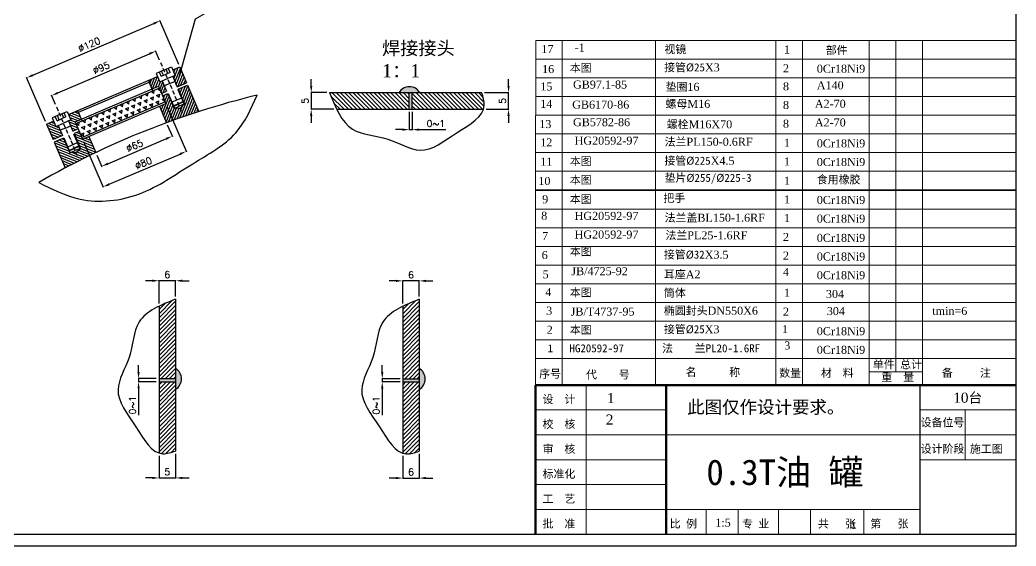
# Model space of a CAD drawing. Header units: millimetres. Extents: x 10463 to 340417, y -2500 to 186291.
# Drawn here: x 12532 to 15489, y -2500 to -937 of the extents above; entities that cross this region are included whole.
import ezdxf

# ---------------------------------------------------------------- set-up
doc = ezdxf.new("R2010")
doc.units = ezdxf.units.MM
doc.linetypes.add('ACAD_ISO10W100', pattern=[18, 12, -3, 0, -3])
doc.layers.add('图层5', color=10, linetype='ACAD_ISO10W100')
for name, color, linetype, lineweight in [('标注', 3, 'Continuous', 13), ('标注层', 3, 'Continuous', 15), ('细线层', 2, 'Continuous', 15), ('螺纹细实线层', 2, 'Continuous', 15), ('轮廓线层', 7, 'Continuous', 60)]:
    doc.layers.add(name, color=color, linetype=linetype, lineweight=lineweight)
doc.styles.get("Standard").update_dxf_attribs({"font": 'txt.shx'})
doc.styles.add('T数字', font='TIMES.TTF', dxfattribs={"height": 30})
doc.styles.add('工程图式样', font='SIMFANG.TTF', dxfattribs={"height": 15})
doc.dimstyles.new('ISO-25', dxfattribs={"dimtxt": 20, "dimasz": 20, "dimexe": 1.25, "dimexo": 8, "dimgap": 8, "dimtad": 1, "dimtxsty": 'Standard', "dimcen": 2.5, "dimadec": 0, "dimazin": 0, "dimtfac": 1, "dimtmove": 0, "dimatfit": 3, "dimfxl": 0, "dimarcsym": 0})

# ---------------------------------------------------------------- blocks, each defined once
blk = doc.blocks.new('*D80')
at = {"color": 0, "lineweight": -2}
for p, q in [((12946.5, -1056.1), (12934.7, -1028.5)), ((12644.6, -1153.8), (12916.8, -1037.5)), ((12637.5, -1188.2), (12625.7, -1160.5))]:
    blk.add_line(p, q, dxfattribs=at)
at = {"color": 0}
for points in [[(12915.5, -1034.4), (12918.1, -1040.6), (12935.2, -1029.6)], [(12643.3, -1150.8), (12645.9, -1156.9), (12626.2, -1161.7)]]:
    blk.add_solid(points, dxfattribs=at)
at = {"layer": 'Defpoints', "color": 0}
for p in [(12935.2, -1029.6), (12949.7, -1063.4), (12640.6, -1195.5)]:
    blk.add_point(p, dxfattribs=at)
at = {"color": 0, "insert": (12773.6, -1079.1), "char_height": 20, "attachment_point": 5, "rotation": 23.1393}
blk.add_mtext('%%c95', dxfattribs=at)
blk = doc.blocks.new('*D81')
at = {"color": 0, "lineweight": -2}
for p, q in [((13003.5, -1069.3), (12947.6, -938.5)), ((12570.7, -1101), (12929.7, -947.6)), ((12607.8, -1238.8), (12551.8, -1107.7))]:
    blk.add_line(p, q, dxfattribs=at)
at = {"color": 0}
for points in [[(12928.4, -944.5), (12931, -950.6), (12948.1, -939.7)], [(12569.4, -1097.9), (12572, -1104), (12552.3, -1108.8)]]:
    blk.add_solid(points, dxfattribs=at)
at = {"layer": 'Defpoints', "color": 0}
for p in [(12948.1, -939.7), (13006.6, -1076.7), (12610.9, -1246.1)]:
    blk.add_point(p, dxfattribs=at)
at = {"color": 0, "insert": (12737.8, -1010), "char_height": 20, "attachment_point": 5, "rotation": 23.1393}
blk.add_mtext('%%c120', dxfattribs=at)
blk = doc.blocks.new('*D82')
at = {"color": 0, "lineweight": -2}
for p, q in [((12969.7, -1248.4), (12984.7, -1283.4)), ((12793.3, -1363.9), (12965.8, -1290.2)), ((12760.6, -1338.2), (12775.4, -1372.9))]:
    blk.add_line(p, q, dxfattribs=at)
at = {"color": 0}
for points in [[(12964.5, -1287.1), (12967.1, -1293.2), (12984.2, -1282.3)], [(12792, -1360.8), (12794.6, -1366.9), (12774.9, -1371.7)]]:
    blk.add_solid(points, dxfattribs=at)
at = {"layer": 'Defpoints', "color": 0}
for p in [(12966.5, -1241), (12984.2, -1282.3), (12757.5, -1330.8)]:
    blk.add_point(p, dxfattribs=at)
at = {"color": 0, "insert": (12872.5, -1310.5), "char_height": 20, "attachment_point": 5, "rotation": 23.1393}
blk.add_mtext('%%c65', dxfattribs=at)
blk = doc.blocks.new('*D83')
at = {"color": 0, "lineweight": -2}
for p, q in [((12969.7, -1196), (13026.3, -1328.6)), ((12721.3, -1298.4), (12779.3, -1434.1)), ((12797.2, -1425.1), (13007.4, -1335.3))]:
    blk.add_line(p, q, dxfattribs=at)
at = {"color": 0}
for points in [[(13006.1, -1332.2), (13008.7, -1338.4), (13025.8, -1327.4)], [(12795.9, -1422.1), (12798.5, -1428.2), (12778.8, -1433)]]:
    blk.add_solid(points, dxfattribs=at)
at = {"layer": 'Defpoints', "color": 0}
for p in [(12966.5, -1188.7), (12718.1, -1291), (13025.8, -1327.4)]:
    blk.add_point(p, dxfattribs=at)
at = {"color": 0, "insert": (12898.9, -1362.1), "char_height": 20, "attachment_point": 5, "rotation": 23.1393}
blk.add_mtext('%%c80', dxfattribs=at)
blk = doc.blocks.new('*D84')
at = {"color": 0, "lineweight": -2}
for p, q in [((13607.7, -1982.8), (13607.7, -1962.8)), ((13660.4, -2002.8), (13606.4, -2002.8)), ((13607.7, -2002.8), (13607.7, -2012)), ((13660.4, -2012), (13606.4, -2012)), ((13607.7, -2032), (13607.7, -2111.3))]:
    blk.add_line(p, q, dxfattribs=at)
at = {"color": 0}
for points in [[(13604.3, -1982.8), (13611, -1982.8), (13607.7, -2002.8)], [(13604.3, -2032), (13611, -2032), (13607.7, -2012)]]:
    blk.add_solid(points, dxfattribs=at)
at = {"layer": 'Defpoints', "color": 0}
for p in [(13668.4, -2002.8), (13607.7, -2012), (13668.4, -2012)]:
    blk.add_point(p, dxfattribs=at)
at = {"color": 0, "insert": (13589.7, -2081.7), "char_height": 20, "attachment_point": 5, "rotation": 90}
blk.add_mtext('0~1', dxfattribs=at)
blk = doc.blocks.new('*D85')
at = {"color": 0, "lineweight": -2}
for p, q in [((13668.4, -2231.8), (13668.4, -2299)), ((13717.6, -2225.9), (13717.6, -2299)), ((13648.4, -2297.8), (13628.4, -2297.8)), ((13668.4, -2297.8), (13717.6, -2297.8)), ((13737.6, -2297.8), (13757.6, -2297.8))]:
    blk.add_line(p, q, dxfattribs=at)
at = {"color": 0}
for points in [[(13648.4, -2294.4), (13648.4, -2301.1), (13668.4, -2297.8)], [(13737.6, -2294.4), (13737.6, -2301.1), (13717.6, -2297.8)]]:
    blk.add_solid(points, dxfattribs=at)
at = {"layer": 'Defpoints', "color": 0}
for p in [(13668.4, -2223.8), (13717.6, -2217.9), (13717.6, -2297.8)]:
    blk.add_point(p, dxfattribs=at)
at = {"color": 0, "insert": (13693, -2279.8), "char_height": 20, "attachment_point": 5}
blk.add_mtext('6', dxfattribs=at)
blk = doc.blocks.new('*D86')
at = {"color": 0, "lineweight": -2}
for p, q in [((13648.4, -1712.1), (13628.4, -1712.1)), ((13668.4, -1779.7), (13668.4, -1710.8)), ((13717.6, -1712.1), (13668.4, -1712.1)), ((13717.6, -1758.8), (13717.6, -1710.8)), ((13737.6, -1712.1), (13757.6, -1712.1))]:
    blk.add_line(p, q, dxfattribs=at)
at = {"color": 0}
for points in [[(13648.4, -1708.7), (13648.4, -1715.4), (13668.4, -1712.1)], [(13737.6, -1708.7), (13737.6, -1715.4), (13717.6, -1712.1)]]:
    blk.add_solid(points, dxfattribs=at)
at = {"layer": 'Defpoints', "color": 0}
for p in [(13668.4, -1712.1), (13717.6, -1766.8), (13668.4, -1787.7)]:
    blk.add_point(p, dxfattribs=at)
at = {"color": 0, "insert": (13693, -1694.1), "char_height": 20, "attachment_point": 5}
blk.add_mtext('6', dxfattribs=at)
blk = doc.blocks.new('*D89')
at = {"color": 0, "lineweight": -2}
for p, q in [((12925.1, -1711.6), (12905.1, -1711.6)), ((12945.1, -1779.2), (12945.1, -1710.4)), ((12994.4, -1711.6), (12945.1, -1711.6)), ((12994.4, -1758.3), (12994.4, -1710.4)), ((13014.4, -1711.6), (13034.4, -1711.6))]:
    blk.add_line(p, q, dxfattribs=at)
at = {"color": 0}
for points in [[(12925.1, -1708.3), (12925.1, -1715), (12945.1, -1711.6)], [(13014.4, -1708.3), (13014.4, -1715), (12994.4, -1711.6)]]:
    blk.add_solid(points, dxfattribs=at)
at = {"layer": 'Defpoints', "color": 0}
for p in [(12945.1, -1711.6), (12994.4, -1766.3), (12945.1, -1787.2)]:
    blk.add_point(p, dxfattribs=at)
at = {"color": 0, "insert": (12969.7, -1693.6), "char_height": 20, "attachment_point": 5}
blk.add_mtext('6', dxfattribs=at)
blk = doc.blocks.new('*D88')
at = {"color": 0, "lineweight": -2}
for p, q in [((12945.1, -2231.4), (12945.1, -2298.6)), ((12994.4, -2225.5), (12994.4, -2298.6)), ((12925.1, -2297.4), (12905.1, -2297.4)), ((12945.1, -2297.4), (12994.4, -2297.4)), ((13014.4, -2297.4), (13034.4, -2297.4))]:
    blk.add_line(p, q, dxfattribs=at)
at = {"color": 0}
for points in [[(12925.1, -2294), (12925.1, -2300.7), (12945.1, -2297.4)], [(13014.4, -2294), (13014.4, -2300.7), (12994.4, -2297.4)]]:
    blk.add_solid(points, dxfattribs=at)
at = {"layer": 'Defpoints', "color": 0}
for p in [(12994.4, -2217.5), (12945.1, -2223.4), (12994.4, -2297.4)]:
    blk.add_point(p, dxfattribs=at)
at = {"color": 0, "insert": (12969.7, -2279.4), "char_height": 20, "attachment_point": 5}
blk.add_mtext('5', dxfattribs=at)
blk = doc.blocks.new('*D87')
at = {"color": 0, "lineweight": -2}
for p, q in [((12884.4, -1982.4), (12884.4, -1962.4)), ((12937.1, -2002.4), (12883.2, -2002.4)), ((12884.4, -2002.4), (12884.4, -2011.6)), ((12937.1, -2011.6), (12883.2, -2011.6)), ((12884.4, -2031.6), (12884.4, -2110.9))]:
    blk.add_line(p, q, dxfattribs=at)
at = {"color": 0}
for points in [[(12881.1, -1982.4), (12887.8, -1982.4), (12884.4, -2002.4)], [(12881.1, -2031.6), (12887.8, -2031.6), (12884.4, -2011.6)]]:
    blk.add_solid(points, dxfattribs=at)
at = {"layer": 'Defpoints', "color": 0}
for p in [(12945.1, -2002.4), (12884.4, -2011.6), (12945.1, -2011.6)]:
    blk.add_point(p, dxfattribs=at)
at = {"color": 0, "insert": (12866.4, -2081.3), "char_height": 20, "attachment_point": 5, "rotation": 90}
blk.add_mtext('0~1', dxfattribs=at)
blk = doc.blocks.new('*D92')
at = {"color": 0, "lineweight": -2}
for p, q in [((13687.5, -1210.1), (13687.5, -1264.1)), ((13696.8, -1210.1), (13696.8, -1264.1)), ((13667.5, -1262.8), (13647.5, -1262.8)), ((13687.5, -1262.8), (13696.8, -1262.8)), ((13716.8, -1262.8), (13796.1, -1262.8))]:
    blk.add_line(p, q, dxfattribs=at)
at = {"color": 0}
for points in [[(13667.5, -1259.5), (13667.5, -1266.2), (13687.5, -1262.8)], [(13716.8, -1259.5), (13716.8, -1266.2), (13696.8, -1262.8)]]:
    blk.add_solid(points, dxfattribs=at)
at = {"layer": 'Defpoints', "color": 0}
for p in [(13687.5, -1202.1), (13696.8, -1202.1), (13696.8, -1262.8)]:
    blk.add_point(p, dxfattribs=at)
at = {"color": 0, "insert": (13766.5, -1244.8), "char_height": 20, "attachment_point": 5}
blk.add_mtext('0~1', dxfattribs=at)
blk = doc.blocks.new('*D91')
at = {"color": 0, "lineweight": -2}
for p, q in [((13982.6, -1132.9), (13982.6, -1112.9)), ((13910.7, -1152.9), (13983.8, -1152.9)), ((13982.6, -1202.1), (13982.6, -1152.9)), ((13916.6, -1202.1), (13983.8, -1202.1)), ((13982.6, -1222.1), (13982.6, -1242.1))]:
    blk.add_line(p, q, dxfattribs=at)
at = {"color": 0}
for points in [[(13979.2, -1132.9), (13985.9, -1132.9), (13982.6, -1152.9)], [(13979.2, -1222.1), (13985.9, -1222.1), (13982.6, -1202.1)]]:
    blk.add_solid(points, dxfattribs=at)
at = {"layer": 'Defpoints', "color": 0}
for p in [(13902.7, -1152.9), (13982.6, -1152.9), (13908.6, -1202.1)]:
    blk.add_point(p, dxfattribs=at)
at = {"color": 0, "insert": (13964.6, -1177.5), "char_height": 20, "attachment_point": 5, "rotation": 90}
blk.add_mtext('5', dxfattribs=at)
blk = doc.blocks.new('*D90')
at = {"color": 0, "lineweight": -2}
for p, q in [((13396.8, -1132.9), (13396.8, -1112.9)), ((13443.5, -1152.9), (13395.6, -1152.9)), ((13396.8, -1152.9), (13396.8, -1202.1)), ((13464.4, -1202.1), (13395.6, -1202.1)), ((13396.8, -1222.1), (13396.8, -1242.1))]:
    blk.add_line(p, q, dxfattribs=at)
at = {"color": 0}
for points in [[(13393.5, -1132.9), (13400.2, -1132.9), (13396.8, -1152.9)], [(13393.5, -1222.1), (13400.2, -1222.1), (13396.8, -1202.1)]]:
    blk.add_solid(points, dxfattribs=at)
at = {"layer": 'Defpoints', "color": 0}
for p in [(13451.5, -1152.9), (13396.8, -1202.1), (13472.4, -1202.1)]:
    blk.add_point(p, dxfattribs=at)
at = {"color": 0, "insert": (13378.8, -1177.5), "char_height": 20, "attachment_point": 5, "rotation": 90}
blk.add_mtext('5', dxfattribs=at)

msp = doc.modelspace()

# ---------------------------------------------------------------- hatches: boundary and pattern name
h = msp.add_hatch()
h.set_pattern_fill('ANSI31', color=256, scale=2.1168, angle=23.139333, style=0)
h.set_pattern_definition([(68.13933, (3538.782, -3782.4), (-6.2375584, 2.50251), [])])
h.paths.add_polyline_path([(13029.669, -1130.643), (13001.819, -1142.544), (13020.594, -1186.478), (13007.471, -1198.689), (12989.577, -1199.733), (12970.802, -1155.799), (12955.29, -1162.428), (12965.051, -1185.27), (12946.185, -1193.351), (12966.545, -1240.994, -0.01448743), (13062.284, -1206.962)])
h.paths.add_polyline_path([(13006.596, -1076.651), (12985.803, -1085.556), (12992.703, -1101.704), (12985.654, -1104.716), (12998.666, -1135.164), (13026.515, -1123.263)])
h.paths.add_polyline_path([(12954.636, -1117.972), (12947.587, -1120.984), (12940.702, -1104.873), (12918.74, -1114.28), (12915.668, -1121.935), (12924.275, -1142.076), (12943.14, -1133.997), (12952.136, -1155.048), (12967.648, -1148.42)])
h = msp.add_hatch()
h.set_pattern_fill('TRIANG', color=256, scale=2.1168, angle=23.139333, style=0)
h.set_pattern_definition([(83.13933, (3538.782, -3782.4), (-16.13196, 12.094913), [10.08126, -10.08126]), (143.13933, (3538.782, -3782.4), (-18.540482, -7.92323), [10.08126, -10.08126]), (23.13933, (3530.716, -3776.352), (2.40852, 20.018144), [10.08126, -10.08126])])
h.paths.add_polyline_path([(12962.833, -1180.08), (12945.358, -1139.188), (12698.449, -1244.94), (12715.924, -1285.831)])
h = msp.add_hatch()
h.set_pattern_fill('ANSI31', color=256, scale=2.772, angle=90, style=0)
h.set_pattern_definition([(135, (11700.106, -13335.294), (-6.2233175, -6.2233175), [])])
edge = h.paths.add_edge_path()
edge.add_spline(control_points=[(13908.619, -1202.141), (13909.774, -1198.517), (13912.53, -1183.539), (13906.883, -1166.027), (13902.654, -1152.913)], knot_values=[424.87366379, 424.87366379, 424.87366379, 424.87366379, 434.72009416, 464.0761142, 464.0761142, 464.0761142, 464.0761142], degree=3, periodic=0)
edge.add_line((13902.654, -1152.913), (13696.787, -1152.913))
edge.add_line((13696.787, -1152.913), (13696.787, -1202.141))
edge.add_line((13696.787, -1202.141), (13908.619, -1202.141))
edge = h.paths.add_edge_path()
edge.add_spline(control_points=[(13451.532, -1152.913), (13458.203, -1169.763), (13464.874, -1186.614), (13472.441, -1202.141)], knot_values=[0, 0, 0, 0, 37.19524303, 37.19524303, 37.19524303, 37.19524303], degree=3, periodic=0)
edge.add_line((13472.441, -1202.141), (13687.547, -1202.141))
edge.add_line((13687.547, -1202.141), (13687.547, -1152.913))
edge.add_line((13687.547, -1152.913), (13451.532, -1152.913))
h = msp.add_hatch(color=256)
h.paths.add_polyline_path([(13657.103, -1152.913), (13719.336, -1152.913, 0.56569555)])
h.paths.add_polyline_path([(13687.547, -1152.913), (13687.547, -1202.141), (13696.787, -1202.141), (13696.787, -1152.913)])
h = msp.add_hatch()
h.set_pattern_fill('ANSI31', color=256, scale=2.1168, angle=23.139333, style=0)
h.set_pattern_definition([(158.13933, (21110.178, 3726.697), (2.50251, 6.2375584), [])])
h.paths.add_polyline_path([(12634.086, -1299.694), (12661.935, -1287.793), (12680.71, -1331.726), (12698.605, -1330.682), (12711.728, -1318.471), (12692.953, -1274.538), (12708.465, -1267.909), (12718.226, -1290.751), (12737.106, -1282.701), (12757.466, -1330.344, 0.01448743), (12666.7, -1376.013)])
h.paths.add_polyline_path([(12611.012, -1245.702), (12631.82, -1236.83), (12638.72, -1252.978), (12645.77, -1249.965), (12658.782, -1280.413), (12630.932, -1292.314)])
h.paths.add_polyline_path([(12676.787, -1236.71), (12683.837, -1233.697), (12676.952, -1217.586), (12698.929, -1208.215), (12706.585, -1211.287), (12715.192, -1231.427), (12696.315, -1239.478), (12705.311, -1260.529), (12689.799, -1267.158)])
h = msp.add_hatch()
h.set_pattern_fill('ANSI31', color=256, scale=2.772, style=0)
h.set_pattern_definition([(45, (811.974, -14.915), (-6.2233175, 6.2233175), [])])
edge = h.paths.add_edge_path()
edge.add_spline(control_points=[(12945.127, -2223.428), (12948.75, -2224.582), (12963.728, -2227.339), (12981.241, -2221.691), (12994.355, -2217.463)], knot_values=[424.87366379, 424.87366379, 424.87366379, 424.87366379, 434.72009416, 464.0761142, 464.0761142, 464.0761142, 464.0761142], degree=3, periodic=0)
edge.add_line((12994.355, -2217.463), (12994.355, -2011.596))
edge.add_line((12994.355, -2011.596), (12945.127, -2011.596))
edge.add_line((12945.127, -2011.596), (12945.127, -2223.428))
edge = h.paths.add_edge_path()
edge.add_spline(control_points=[(12994.355, -1766.341), (12977.504, -1773.012), (12960.654, -1779.683), (12945.127, -1787.249)], knot_values=[0, 0, 0, 0, 37.19524303, 37.19524303, 37.19524303, 37.19524303], degree=3, periodic=0)
edge.add_line((12945.127, -1787.249), (12945.127, -2002.356))
edge.add_line((12945.127, -2002.356), (12994.355, -2002.356))
edge.add_line((12994.355, -2002.356), (12994.355, -1766.341))
h = msp.add_hatch()
h.set_pattern_fill('ANSI31', color=256, scale=2.772, style=0)
h.set_pattern_definition([(45, (1535.225, -15.328), (-6.2233175, 6.2233175), [])])
edge = h.paths.add_edge_path()
edge.add_spline(control_points=[(13668.378, -2223.841), (13672.001, -2224.995), (13686.98, -2227.751), (13704.492, -2222.104), (13717.606, -2217.875)], knot_values=[424.87366379, 424.87366379, 424.87366379, 424.87366379, 434.72009416, 464.0761142, 464.0761142, 464.0761142, 464.0761142], degree=3, periodic=0)
edge.add_line((13717.606, -2217.875), (13717.606, -2012.009))
edge.add_line((13717.606, -2012.009), (13668.378, -2012.009))
edge.add_line((13668.378, -2012.009), (13668.378, -2223.841))
edge = h.paths.add_edge_path()
edge.add_spline(control_points=[(13717.606, -1766.754), (13700.756, -1773.425), (13683.905, -1780.096), (13668.378, -1787.662)], knot_values=[0, 0, 0, 0, 37.19524303, 37.19524303, 37.19524303, 37.19524303], degree=3, periodic=0)
edge.add_line((13668.378, -1787.662), (13668.378, -2002.769))
edge.add_line((13668.378, -2002.769), (13717.606, -2002.769))
edge.add_line((13717.606, -2002.769), (13717.606, -1766.754))
h = msp.add_hatch(color=256)
h.paths.add_polyline_path([(12994.355, -1971.912), (12994.355, -2034.145, 0.56569555)])
h.paths.add_polyline_path([(12994.355, -2002.356), (12945.127, -2002.356), (12945.127, -2011.596), (12994.355, -2011.596)])
h = msp.add_hatch(color=256)
h.paths.add_polyline_path([(13717.606, -1972.324), (13717.606, -2034.558, 0.56569555)])
h.paths.add_polyline_path([(13717.606, -2002.769), (13668.378, -2002.769), (13668.378, -2012.009), (13717.606, -2012.009)])

# ---------------------------------------------------------------- linework, layer by layer
for p, q in [((15488.244, 1016.39), (15488.244, -2499.81)), ((12959.308, -1085.986), (12936.75, -1095.626)), ((12951.532, -1104.304), (12946.113, -1091.625)), ((12958.198, -1101.455), (12952.78, -1088.776)), ((12959.308, -1085.986), (12981.867, -1076.346)), ((12977.922, -1093.026), (12964.727, -1098.665)), ((12971.255, -1095.875), (12965.836, -1083.196)), ((12977.922, -1093.026), (12972.503, -1080.347)), ((12981.867, -1076.346), (12992.703, -1101.704)), ((12985.803, -1085.556), (13006.596, -1076.651)), ((13006.596, -1076.651), (13026.515, -1123.263)), ((12676.865, -1217.875), (12940.702, -1104.873)), ((12706.416, -1211.359), (12915.765, -1121.694)), ((12915.668, -1121.935), (12918.74, -1114.28)), ((12926.566, -1147.437), (12915.668, -1121.935)), ((12936.75, -1095.626), (12947.587, -1120.984)), ((12947.587, -1120.984), (12970.145, -1111.344)), ((12951.532, -1104.304), (12964.727, -1098.665)), ((12954.636, -1117.972), (12967.648, -1148.42)), ((12992.703, -1101.704), (12970.145, -1111.344)), ((12976.458, -1126.117), (12991.967, -1119.49)), ((12985.654, -1104.716), (12998.666, -1135.164)), ((12998.666, -1135.164), (13026.515, -1123.263)), ((12696.225, -1239.734), (12943.14, -1133.997)), ((12698.449, -1244.94), (12945.358, -1139.188)), ((12943.14, -1133.997), (12965.051, -1185.27)), ((12952.305, -1154.976), (12967.648, -1148.42)), ((12976.458, -1126.117), (12960.95, -1132.745)), ((13000.522, -1143.099), (13019.297, -1187.032)), ((13001.819, -1142.544), (13029.669, -1130.643)), ((13001.819, -1142.544), (13020.594, -1186.478)), ((13029.669, -1130.643), (13062.448, -1207.345)), ((13451.532, -1152.913), (13902.654, -1152.913)), ((13687.547, -1202.141), (13687.547, -1152.913)), ((13696.787, -1202.141), (13696.787, -1152.913)), ((12715.924, -1285.831), (12962.833, -1180.08)), ((12955.459, -1162.356), (12970.802, -1155.799)), ((12970.802, -1155.799), (12989.577, -1199.733)), ((12972.1, -1155.245), (12990.874, -1199.178)), ((13011.908, -1169.251), (12983.485, -1181.398)), ((13017.469, -1179.166), (13001.961, -1185.793)), ((13018.024, -1180.463), (13002.515, -1187.091)), ((12650.265, -1218.055), (12672.823, -1208.415)), ((12672.823, -1208.415), (12683.66, -1233.773)), ((12706.416, -1211.359), (12699.013, -1208.389)), ((12717.314, -1236.86), (12706.416, -1211.359)), ((12718.142, -1291.022), (12965.051, -1185.27)), ((12946.257, -1193.52), (12966.545, -1240.994)), ((12986.452, -1192.421), (13001.961, -1185.793)), ((12987.006, -1193.719), (13002.515, -1187.091)), ((12989.577, -1199.733), (13005.085, -1193.105)), ((13007.471, -1198.689), (12989.577, -1199.733)), ((13020.594, -1186.478), (13005.085, -1193.105)), ((13007.471, -1198.689), (13020.594, -1186.478)), ((13472.441, -1202.141), (13908.619, -1202.141)), ((12610.942, -1246.11), (12631.764, -1237.192)), ((12650.265, -1218.055), (12627.706, -1227.695)), ((12627.706, -1227.695), (12638.543, -1253.053)), ((12642.488, -1236.373), (12637.07, -1223.694)), ((12642.488, -1236.373), (12655.683, -1230.734)), ((12649.155, -1233.524), (12643.736, -1220.845)), ((12668.878, -1225.095), (12655.683, -1230.734)), ((12662.211, -1227.944), (12656.793, -1215.265)), ((12683.66, -1233.773), (12661.101, -1243.413)), ((12668.878, -1225.095), (12663.46, -1212.416)), ((12676.61, -1236.786), (12689.622, -1267.233)), ((12696.225, -1239.734), (12718.142, -1291.022)), ((12610.942, -1246.11), (12630.725, -1292.403)), ((12638.543, -1253.053), (12661.101, -1243.413)), ((12645.593, -1250.041), (12658.604, -1280.489)), ((12667.415, -1258.187), (12651.906, -1264.814)), ((12667.415, -1258.187), (12682.923, -1251.559)), ((12705.142, -1260.601), (12689.622, -1267.233)), ((12708.296, -1267.981), (12692.776, -1274.613)), ((12658.604, -1280.489), (12630.725, -1292.403)), ((12661.758, -1287.869), (12633.879, -1299.783)), ((12633.879, -1299.783), (12666.667, -1376.506)), ((12661.758, -1287.869), (12680.533, -1331.802)), ((12663.056, -1287.314), (12681.831, -1331.247)), ((12691.478, -1275.168), (12710.253, -1319.101)), ((12692.776, -1274.613), (12711.551, -1318.547)), ((12737.009, -1282.941), (12757.462, -1330.802)), ((12674.264, -1313.542), (12702.687, -1301.396)), ((12677.408, -1324.49), (12692.917, -1317.862)), ((12677.963, -1325.788), (12693.472, -1319.16)), ((12680.533, -1331.802), (12696.042, -1325.174)), ((12708.426, -1311.235), (12692.917, -1317.862)), ((12708.98, -1312.532), (12693.472, -1319.16)), ((12711.551, -1318.547), (12696.042, -1325.174)), ((12698.428, -1330.758), (12711.551, -1318.547)), ((12698.428, -1330.758), (12680.533, -1331.802)), ((12994.355, -1766.341), (12994.355, -2217.463)), ((13717.606, -1766.754), (13717.606, -2217.875)), ((12945.127, -1787.249), (12945.127, -2223.428)), ((13668.378, -1787.662), (13668.378, -2223.841)), ((12945.127, -2002.356), (12994.355, -2002.356)), ((13668.378, -2002.769), (13717.606, -2002.769)), ((12945.127, -2011.596), (12994.355, -2011.596)), ((13668.378, -2012.009), (13717.606, -2012.009)), ((14062.644, -2021.634), (15488.244, -2021.634)), ((15203.124, -2021.634), (15203.124, -2465.154)), ((15488.244, -2465.154), (10497.841, -2465.154)), ((15488.244, -2499.81), (10463.185, -2499.81))]:
    msp.add_line(p, q)
for centre, radius, start, end in [((13688.22, -1171.614), 36.304, 31.006704, 148.993296), ((13814.372, -3543.454), 2452.119, 103.635186, 120.003381), ((12975.653, -2003.028), 36.304, 301.006704, 58.993296), ((13698.904, -2003.441), 36.304, 301.006704, 58.993296)]:
    msp.add_arc(centre, radius, start, end)
for points in [[(13451.532, -1152.913), (13519.305, -1261.087), (13624.653, -1291.21), (13719.968, -1323.844), (13830.333, -1271.128), (13910.628, -1190.833), (13902.654, -1152.913)], [(12588.187, -1419.929), (12710.79, -1469.117), (12886.707, -1453.56), (13045.309, -1363.92), (13173.16, -1271.806), (13236.312, -1160.444)], [(12994.355, -1766.341), (12886.18, -1834.114), (12856.057, -1939.462), (12823.424, -2034.777), (12876.139, -2145.142), (12956.434, -2225.437), (12994.355, -2217.463)], [(13717.606, -1766.754), (13609.432, -1834.527), (13579.309, -1939.875), (13546.675, -2035.19), (13599.391, -2145.555), (13679.685, -2225.849), (13717.606, -2217.875)]]:
    msp.add_spline(points, degree=3)
at = {"layer": '图层5'}
for p, q in [((12949.676, -1063.445), (13014.094, -1214.185)), ((12640.632, -1195.515), (12705.05, -1346.254))]:
    msp.add_line(p, q, dxfattribs=at)
at = {"layer": '标注'}
for p, q in [((14062.709, -1442.734), (14063.396, -998.228)), ((14062.644, -1443.474), (14062.644, -2021.634))]:
    msp.add_line(p, q, dxfattribs=at)
at = {"layer": '标注层'}
msp.add_line((15052.644, -1982.034), (15211.044, -1982.034), dxfattribs=at)
at = {"layer": '细线层', "ltscale": 3}
for p, q in [((14213.124, -2021.634), (14213.124, -2465.154)), ((14062.644, -2095.554), (14450.724, -2095.554)), ((15203.124, -2095.554), (15488.244, -2095.554)), ((15338.2, -2095.554), (15338.2, -2243.394)), ((14062.644, -2169.474), (15488.244, -2169.474)), ((14062.644, -2243.394), (14450.724, -2243.394)), ((15203.56, -2243.394), (15488.68, -2243.394)), ((14062.644, -2317.314), (14450.724, -2317.314)), ((14062.644, -2391.234), (15203.124, -2391.234)), ((14569.524, -2391.234), (14569.524, -2465.154)), ((14664.564, -2391.234), (14664.564, -2465.154)), ((14783.364, -2391.234), (14783.364, -2465.154)), ((14878.404, -2391.234), (14878.404, -2465.154)), ((15036.804, -2391.234), (15036.804, -2465.154))]:
    msp.add_line(p, q, dxfattribs=at)
at = {"layer": '螺纹细实线层'}
for p, q in [((14063.396, -998.228), (15488.996, -998.228)), ((14141.844, -998.228), (14141.844, -2021.634)), ((14419.044, -998.228), (14419.044, -2021.634)), ((14775.444, -998.228), (14775.444, -2021.634)), ((14854.644, -998.228), (14854.644, -2021.634)), ((15052.644, -998.228), (15052.644, -2021.634)), ((15131.844, -998.228), (15131.844, -1982.034)), ((15211.044, -998.228), (15211.044, -2021.634)), ((14063.396, -1053.668), (15488.996, -1053.668)), ((14063.396, -1109.108), (15488.996, -1109.108)), ((14063.396, -1164.548), (15488.996, -1164.548)), ((14063.396, -1164.548), (15488.996, -1164.548)), ((14063.396, -1219.988), (15488.996, -1219.988)), ((14063.396, -1275.428), (15488.996, -1275.428)), ((14063.396, -1330.868), (15488.996, -1330.868)), ((14063.396, -1386.308), (15488.996, -1386.308)), ((14062.644, -1443.474), (15488.244, -1443.474)), ((14063.396, -1441.748), (15488.996, -1441.748)), ((14062.644, -1498.914), (15488.244, -1498.914)), ((14062.644, -1554.354), (15488.244, -1554.354)), ((14062.644, -1609.794), (15488.244, -1609.794)), ((14062.644, -1665.234), (15488.244, -1665.234)), ((14062.644, -1720.674), (15488.244, -1720.674)), ((14062.644, -1776.114), (15488.244, -1776.114)), ((14062.644, -1831.554), (15488.244, -1831.554)), ((14062.644, -1886.994), (15488.244, -1886.994)), ((14062.644, -1942.434), (15488.244, -1942.434))]:
    msp.add_line(p, q, dxfattribs=at)
at = {"layer": '轮廓线层'}
for q in [(15488.244, -2021.634), (14062.644, -2465.154)]:
    msp.add_line((14062.644, -2021.634), q, dxfattribs=at)
at = {"layer": '轮廓线层', "ltscale": 3}
msp.add_line((14450.724, -2021.634), (14450.724, -2465.154), dxfattribs=at)

# ---------------------------------------------------------------- texts
at = {"style": 'T数字'}
for s, height, p in [('焊接接头', 39.6, (13607.013, -1040.506)), ('1', 23.76, (14799.7, -1036.628)), ('部件', 23.76, (14923.957, -1038.695)), ('1：1', 39.6, (13607.013, -1107.744)), ('2', 23.76, (14797.084, -1092.65)), ('0Cr18Ni9', 23.76, (14897.551, -1093.696)), ('8', 23.76, (14797.084, -1146.059)), ('A140', 23.76, (14897.551, -1142.833)), ('8', 23.76, (14797.084, -1201.499)), ('A2-70', 23.76, (14891.684, -1197.834)), ('8', 23.76, (14797.084, -1256.939)), ('A2-70', 23.76, (14891.684, -1253.274)), ('1', 23.76, (14799.7, -1313.828)), ('0Cr18Ni9', 23.76, (14897.551, -1315.456)), ('1', 23.76, (14799.7, -1369.268)), ('0Cr18Ni9', 23.76, (14897.551, -1370.896)), ('1', 23.76, (14799.7, -1426.434)), ('食用橡胶', 23.76, (14897.551, -1422.871)), ('1', 23.76, (14799.7, -1481.874)), ('0Cr18Ni9', 23.76, (14897.551, -1483.501)), ('1', 23.76, (14799.7, -1537.314)), ('0Cr18Ni9', 23.76, (14897.551, -1538.941)), ('2', 23.76, (14797.084, -1593.336)), ('0Cr18Ni9', 23.76, (14897.551, -1596.107)), ('2', 23.76, (14797.084, -1648.776)), ('0Cr18Ni9', 23.76, (14897.551, -1651.547)), ('4', 23.76, (14797.084, -1697.312)), ('0Cr18Ni9', 23.76, (14897.551, -1706.987)), ('1', 23.76, (14799.7, -1759.074)), ('304', 23.76, (14924.606, -1762.85)), ('2', 23.76, (14797.084, -1815.096)), ('304', 23.76, (14927.197, -1813.547)), ('tmin=6', 23.76, (15240.274, -1813.099)), ('1', 23.76, (14794.469, -1867.16)), ('0Cr18Ni9', 23.76, (14897.551, -1873.307)), ('3', 23.76, (14801.029, -1915.658)), ('0Cr18Ni9', 23.76, (14897.551, -1928.747)), ('10台', 30, (15302.475, -2074.024)), ('1', 30, (14274.521, -2075.168)), ('2', 30, (14271.299, -2138.986)), ('1:5', 23.76, (14596.199, -2441.848))]:
    msp.add_text(s, height=height, dxfattribs=at).set_placement(p)
at = {"layer": '标注', "style": 'T数字'}
for s, p in [('17', (14080.173, -1035.138)), ('-1', (14178.693, -1030.864)), ('视镜', (14445.252, -1036.162)), ('本图', (14164.433, -1091.311)), ('16', (14082.278, -1094.826)), ('15', (14076.636, -1146.444)), ('GB97.1-85', (14173.896, -1140.706)), ('垫圈16', (14448.638, -1147.559)), ('14', (14076.636, -1198.061)), ('GB6170-86', (14171.497, -1200.221)), ('螺母M16', (14448.638, -1198.052)), ('13', (14073.815, -1258.135)), ('GB5782-86', (14173.896, -1252.546)), ('螺栓M16X70', (14452.024, -1258.696)), ('12', (14076.636, -1312.571)), ('HG20592-97', (14178.693, -1307.267)), ('法兰PL150-0.6RF', (14445.825, -1310.725)), ('11', (14076.636, -1369.825)), ('本图', (14164.433, -1368.511)), ('10', (14070.994, -1427.08)), ('本图', (14164.433, -1423.951)), ('9', (14082.278, -1481.516)), ('本图', (14164.433, -1481.117)), ('把手', (14442.313, -1477.862)), ('8', (14079.457, -1530.315)), ('HG20592-97', (14178.693, -1530.753)), ('法兰盖BL150-1.6RF', (14445.825, -1536.252)), ('7', (14082.278, -1590.389)), ('HG20592-97', (14178.693, -1586.193)), ('法兰PL25-1.6RF', (14448.201, -1588.464)), ('6', (14080.918, -1647.207)), ('本图', (14164.433, -1636.419)), ('5', (14083.713, -1704.302)), ('JB/4725-92', (14169.099, -1695.107)), ('耳座A2', (14443.661, -1704.451)), ('4', (14091.617, -1757.216)), ('本图', (14164.433, -1758.317)), ('筒体', (14443.661, -1759.729)), ('3', (14094.131, -1812.494)), ('JB/T4737-95', (14167.055, -1815.007)), ('椭圆封头DN550X6', (14443.661, -1812.494)), ('2', (14095.893, -1869.197)), ('本图', (14164.433, -1869.197))]:
    msp.add_text(s, height=23.76, dxfattribs=at).set_placement(p)
at = {"layer": '标注', "char_height": 23.76, "attachment_point": 1, "style": 'T数字'}
for s, insert, width in [('{\\fSimSun|b0|i0|c134|p54;接管%%c25}X3', (14444.42, -1065.946), 604.40537), ('{\\fSimSun|b0|i0|c134|p54;接管%%c225}X4.5', (14445.172, -1343.146), 604.40537), ('{\\fSimSun|b0|i0|c134|p54;垫片%%c255/%%c225-3}', (14445.732, -1394.084), 546.44219), ('{\\fSimSun|b0|i0|c134|p54;接管%%c32}X3.5', (14443.668, -1622.072), 604.40537), ('{\\fSimSun|b0|i0|c134|p54;接管%%c25}X3', (14443.668, -1843.832), 604.40537)]:
    msp.add_mtext(s, dxfattribs=dict(at, insert=insert, width=width))
at = {"layer": '标注层', "style": '工程图式样'}
for s, height, p in [('1   HG20592-97       法    兰PL20-1.6RF          ', 23.76, (14098.813, -1924.151)), ('单件 ', 23.76, (15063.974, -1972.1)), ('总计', 23.76, (15144.825, -1972.1)), ('序号 ', 23.76, (14073.547, -1999.86)), ('代    号   ', 23.76, (14212.51, -2002.384)), ('名      称  ', 23.76, (14508.122, -1994.813)), ('数量 ', 23.76, (14786.048, -1997.336)), ('材  料 ', 23.76, (14909.851, -1997.336)), ('备     注', 23.76, (15268.628, -1997.336)), ('重  量', 23.76, (15089.24, -2009.955)), ('设  计', 23.76, (14083.627, -2075.569)), ('此图仅作设计要求。', 38.016, (14512.75, -2105.927)), ('校  核', 23.76, (14083.627, -2149.489)), ('设备位号', 23.76, (15205.755, -2144.327)), ('审  核', 23.76, (14083.627, -2223.409)), ('设计阶段', 23.76, (15205.755, -2222.756)), ('施工图', 23.76, (15351.965, -2222.756)), ('     0.3T油 罐', 76.032, (14311.063, -2318.404)), ('标准化', 23.76, (14083.627, -2297.329)), ('工  艺', 23.76, (14083.627, -2371.249)), ('批  准', 23.76, (14083.627, -2445.169)), ('比 例', 23.76, (14460.986, -2445.169)), ('专 业', 23.76, (14675.631, -2445.169)), ('共   张', 23.76, (14900.662, -2445.169)), ('第   张', 23.76, (15056.452, -2445.169)), ('1  ', 21.6, (14999.479, -2449.263))]:
    msp.add_text(s, height=height, dxfattribs=at).set_placement(p)

# ---------------------------------------------------------------- dimensions: what is measured, and where the dimension line sits
for base, p1, p2, text, picture, middle in [((12948.067, -939.692), (12610.942, -1246.11), (13006.596, -1076.651), '%%c120', '*D81', (12744.859, -1026.533)), ((13025.808, -1327.441), (12718.142, -1291.022), (12966.509, -1188.68), '%%c80', '*D83', (12906.021, -1378.631))]:
    dim = msp.add_linear_dim(base=base, p1=p1, p2=p2, angle=23.139333, text=text, dimstyle='ISO-25')
    dim.commit()
    dim.dimension.update_dxf_attribs({"geometry": picture, "text_midpoint": middle, "dimtype": 160})
for base, p1, p2, angle, text, picture, middle in [((12935.224, -1029.628), (12640.632, -1195.515), (12949.676, -1063.445), 23.139333, '%%c95', '*D80', (12773.629, -1079.111)), ((13396.833, -1202.141), (13451.532, -1152.913), (13472.441, -1202.141), 90, '5', '*D90', (13378.833, -1177.527)), ((13982.554, -1152.913), (13908.619, -1202.141), (13902.654, -1152.913), 90, '5', '*D91', (13964.554, -1177.527)), ((13696.787, -1262.844), (13687.547, -1202.141), (13696.787, -1202.141), 180, '0~1', '*D92', (13766.454, -1244.844)), ((12984.194, -1282.291), (12757.462, -1330.802), (12966.545, -1240.994), 23.139333, '%%c65', '*D82', (12872.496, -1310.45)), ((12884.423, -2011.596), (12945.127, -2002.356), (12945.127, -2011.596), 90, '0~1', '*D87', (12866.423, -2081.263)), ((13607.674, -2012.009), (13668.378, -2002.769), (13668.378, -2012.009), 90, '0~1', '*D84', (13589.674, -2081.675))]:
    dim = msp.add_linear_dim(base=base, p1=p1, p2=p2, angle=angle, text=text, dimstyle='ISO-25')
    dim.commit()
    dim.dimension.update_dxf_attribs({"geometry": picture, "text_midpoint": middle})
for base, p1, p2, text, picture, middle in [((12945.127, -1711.642), (12994.355, -1766.341), (12945.127, -1787.249), '6', '*D89', (12969.741, -1693.642)), ((13668.378, -1712.054), (13717.606, -1766.754), (13668.378, -1787.662), '6', '*D86', (13692.992, -1694.054)), ((12994.355, -2297.363), (12945.127, -2223.428), (12994.355, -2217.463), '5', '*D88', (12969.741, -2279.363)), ((13717.606, -2297.776), (13668.378, -2223.841), (13717.606, -2217.875), '6', '*D85', (13692.992, -2279.776))]:
    dim = msp.add_linear_dim(base=base, p1=p1, p2=p2, text=text, dimstyle='ISO-25')
    dim.commit()
    dim.dimension.update_dxf_attribs({"geometry": picture, "text_midpoint": middle})

# ---------------------------------------------------------------- leaders
at = {"annotation_type": 0, "has_hookline": 1, "hookline_direction": 0, "text_width": 26.88, "horizontal_direction": (0.919552, 0.392968, 0)}
msp.add_leader([(13004.145, -1109.45), (13053.807, -933.854), (13108.403, -902.351)], dimstyle='ISO-25', override={"dimgap": 8, "dimtad": 0}, dxfattribs=at)

doc.saveas('drawing.dxf')
